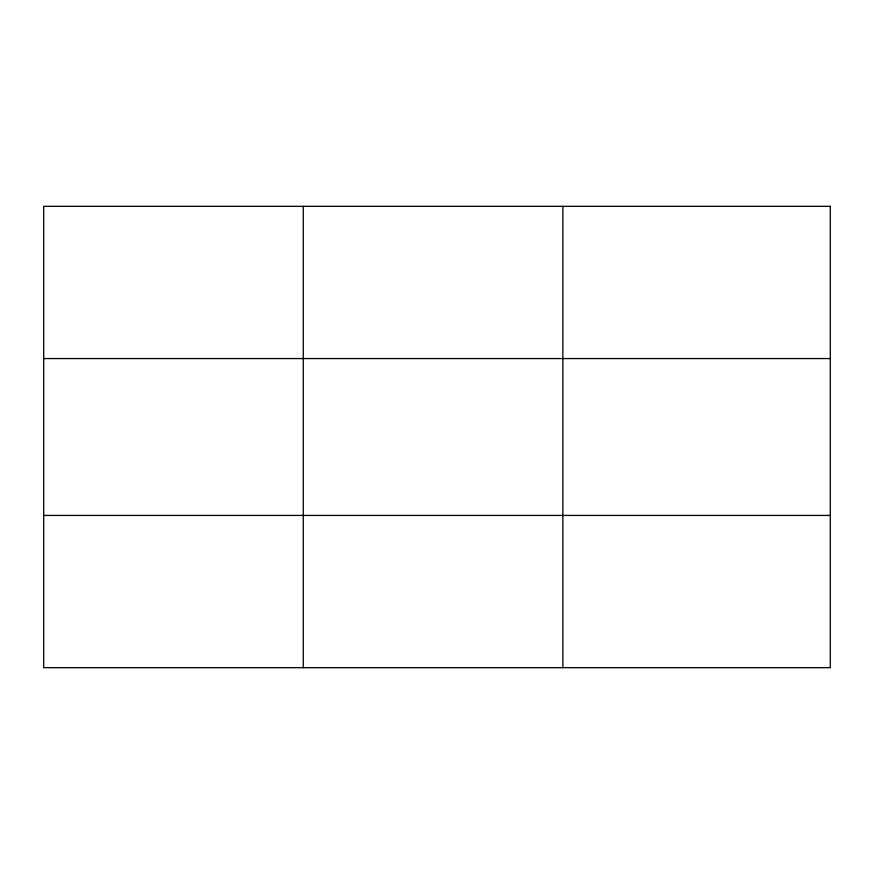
<?xml version="1.0" encoding="UTF-8"?>
<svg xmlns="http://www.w3.org/2000/svg" width="874" height="874" viewBox="0 0 874 874"><rect width="100%" height="100%" fill="white"/><g stroke="black" fill="none" stroke-linecap="round" stroke-linejoin="round"><path stroke-width="1.31" d="M303.278 206.33L303.278 667.67M562.856 206.33L562.856 667.67M43.7 358.569L830.3 358.569M43.7 515.431L830.3 515.431M830.3 206.33L830.3 667.67L43.7 667.67L43.7 206.33L830.3 206.33"/></g></svg>
